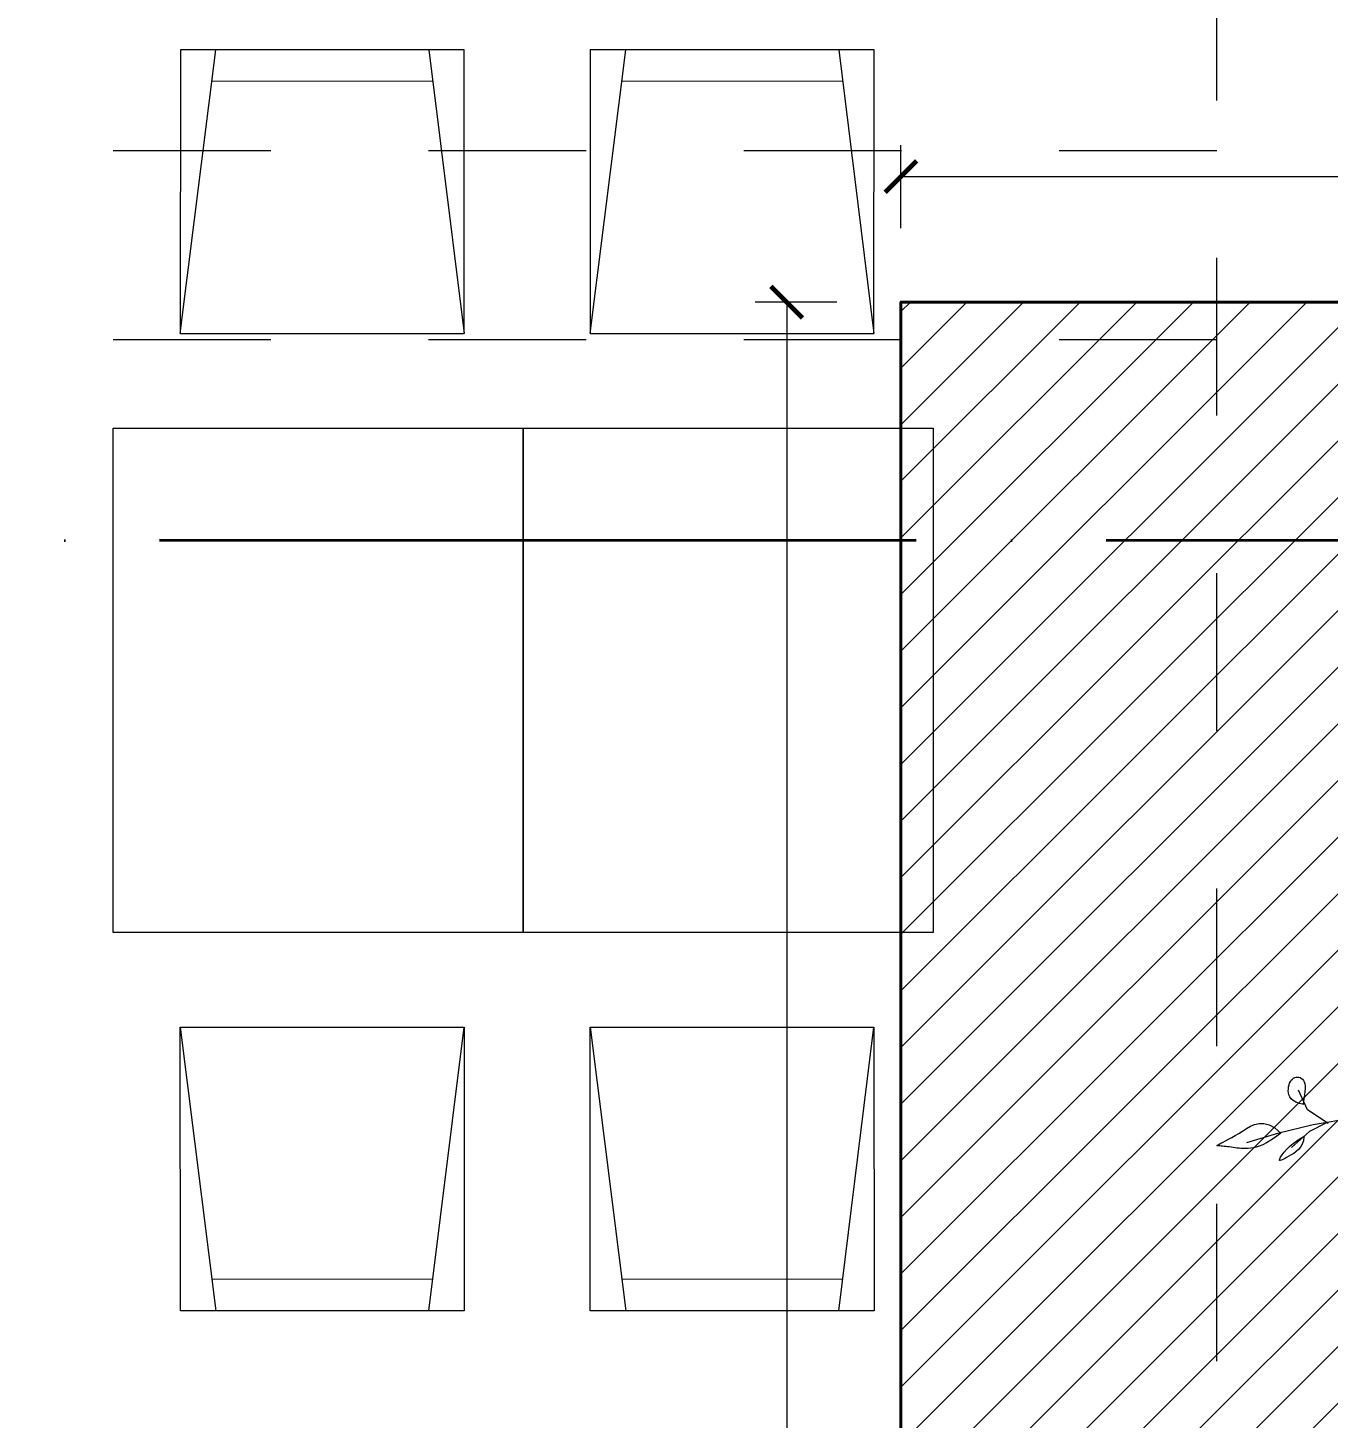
# Model space of a CAD drawing. Header units: centimetres. Extents: x -26724 to 60145, y -23645 to 6771.
# Drawn here: x -15157.2 to -14951, y 1641.9 to 1862.4 of the extents above; entities that cross this region are included whole.
import ezdxf

# ---------------------------------------------------------------- set-up
doc = ezdxf.new("R2010")
doc.units = ezdxf.units.CM
for name, pattern in [('ACAD_ISO04W100', [30, 24, -3, 0, -3]), ('AUSGEZOGEN', [0]), ('DALEKOVOD_VN', [5, 2.5, -2.5]), ('PUNKT2_S9', [0.35, 0.15, -0.1, 0, -0.1])]:
    doc.linetypes.add(name, pattern=pattern)
doc.layers.add('3.IZGLED 2', color=7, linetype='Continuous', lineweight=9, true_color=0x4a4a4a)
doc.layers.add('IZGLED 2', color=253, linetype='Continuous', lineweight=9, true_color=0x828282)
for name, color, linetype, lineweight in [('4.KOTE', 88, 'Continuous', 15), ('Moebel', 252, 'PUNKT2_S9', 13), ('zid', 7, 'Continuous', 40)]:
    doc.layers.add(name, color=color, linetype=linetype, lineweight=lineweight)
doc.styles.get("Standard").update_dxf_attribs({"font": 'calibri.ttf'})
doc.dimstyles.new('ja 1 50', dxfattribs={"dimtxt": 10, "dimasz": 5, "dimexe": 5, "dimexo": 5, "dimgap": 1, "dimtad": 1, "dimdec": 0, "dimtxsty": 'Standard', "dimblk": 'ARCHTICK', "dimcen": 2.5, "dimclrd": 256, "dimclrt": 7, "dimadec": 0, "dimazin": 0, "dimtfac": 1, "dimtdec": 0, "dimtix": 1, "dimtmove": 1, "dimatfit": 3, "dimldrblk": 'ARCHTICK', "dimfxl": 10, "dimfxlon": 1, "dimlwd": 0, "dimlwe": 9, "dimarcsym": 0})

# ---------------------------------------------------------------- blocks, each defined once
blk = doc.blocks.new('ggggt')
at = {"layer": 'Moebel', "color": 91, "linetype": 'AUSGEZOGEN', "lineweight": 18, "transparency": 33554687}
for p, q in [((1517.38, 2002.33, 13.5), (1517.52, 2002.55, 13.5)), ((1517.52, 2002.55, 13.5), (1517.69, 2002.74, 13.5)), ((1517.69, 2002.74, 13.5), (1517.87, 2002.88, 13.5)), ((1517.87, 2002.88, 13.5), (1518.07, 2002.98, 13.5)), ((1518.07, 2002.98, 13.5), (1518.29, 2003.04, 13.5)), ((1518.29, 2003.04, 13.5), (1518.51, 2003.06, 13.5)), ((1518.51, 2003.06, 13.5), (1518.72, 2003.03, 13.5)), ((1518.72, 2003.03, 13.5), (1518.93, 2002.96, 13.5)), ((1518.93, 2002.96, 13.5), (1519.13, 2002.85, 13.5)), ((1519.13, 2002.85, 13.5), (1519.3, 2002.7, 13.5)), ((1519.3, 2002.7, 13.5), (1519.45, 2002.5, 13.5)), ((1519.45, 2002.5, 13.5), (1519.57, 2002.27, 13.5)), ((1517.04, 2000.89, 13.5), (1517.05, 2001.21, 13.5)), ((1517.06, 2000.57, 13.5), (1517.04, 2000.89, 13.5)), ((1517.05, 2001.21, 13.5), (1517.09, 2001.52, 13.5)), ((1517.13, 2000.24, 13.5), (1517.06, 2000.57, 13.5)), ((1517.09, 2001.52, 13.5), (1517.16, 2001.81, 13.5)), ((1517.16, 2001.81, 13.5), (1517.26, 2002.09, 13.5)), ((1517.26, 2002.09, 13.5), (1517.38, 2002.33, 13.5)), ((1520.09, 1997.83, 13.5), (1518.68, 2000.95, 13.5)), ((1519.57, 2002.27, 13.5), (1519.65, 2001.99, 13.5)), ((1519.69, 2000.77, 13.5), (1519.62, 2000.22, 13.5)), ((1519.65, 2001.99, 13.5), (1519.7, 2001.65, 13.5)), ((1519.71, 2001.25, 13.5), (1519.69, 2000.77, 13.5)), ((1519.7, 2001.65, 13.5), (1519.71, 2001.25, 13.5)), ((1517.27, 1999.93, 13.5), (1517.13, 2000.24, 13.5)), ((1517.49, 1999.62, 13.5), (1517.27, 1999.93, 13.5)), ((1517.81, 1999.34, 13.5), (1517.49, 1999.62, 13.5)), ((1518.24, 1999.09, 13.5), (1517.81, 1999.34, 13.5)), ((1518.81, 1998.87, 13.5), (1518.24, 1999.09, 13.5)), ((1519.53, 1998.68, 13.5), (1518.81, 1998.87, 13.5)), ((1519.52, 1999.57, 13.5), (1519.39, 1998.82, 13.5)), ((1519.62, 2000.22, 13.5), (1519.52, 1999.57, 13.5)), ((1523.35, 1995.71, 13.5), (1520.09, 1997.83, 13.5)), ((1523.21, 1995.85, 13.5), (1520.38, 1994.44, 13.5)), ((1527.26, 1996.52, 13.5), (1520.97, 1995.46, 13.5)), ((1508.07, 1993.47, 13.5), (1508.61, 1993.78, 13.5)), ((1508.61, 1993.78, 13.5), (1509.18, 1994.11, 13.5)), ((1509.18, 1994.11, 13.5), (1509.78, 1994.48, 13.5)), ((1509.78, 1994.48, 13.5), (1510.39, 1994.87, 13.5)), ((1510.39, 1994.87, 13.5), (1511.03, 1995.24, 13.5)), ((1515.34, 1994.11, 13.5), (1510.42, 1992.62, 13.5)), ((1511.03, 1995.24, 13.5), (1511.7, 1995.54, 13.5)), ((1511.7, 1995.54, 13.5), (1512.41, 1995.71, 13.5)), ((1512.41, 1995.71, 13.5), (1513.17, 1995.71, 13.5)), ((1513.17, 1995.71, 13.5), (1514, 1995.49, 13.5)), ((1514, 1995.49, 13.5), (1514.89, 1994.99, 13.5)), ((1514.89, 1994.99, 13.5), (1515.85, 1994.16, 13.5)), ((1515.85, 1994.16, 13.5), (1515, 1993.53, 13.5)), ((1520.97, 1995.46, 13.5), (1515.34, 1994.11, 13.5)), ((1515.85, 1994.16, 13.5), (1515.85, 1994.16, 13.5)), ((1520.38, 1994.44, 13.5), (1517.55, 1991.89, 13.5)), ((1518.78, 1993.19, 13.5), (1519.67, 1993.73, 13.5)), ((1505.73, 1992.19, 13.5), (1505.78, 1992.24, 13.5)), ((1505.74, 1992.15, 13.5), (1505.73, 1992.19, 13.5)), ((1505.79, 1992.14, 13.5), (1505.74, 1992.15, 13.5)), ((1505.78, 1992.24, 13.5), (1505.9, 1992.32, 13.5)), ((1505.9, 1992.13, 13.5), (1505.79, 1992.14, 13.5)), ((1505.9, 1992.32, 13.5), (1506.09, 1992.42, 13.5)), ((1506.04, 1992.12, 13.5), (1505.9, 1992.13, 13.5)), ((1506.21, 1992.12, 13.5), (1506.04, 1992.12, 13.5)), ((1506.09, 1992.42, 13.5), (1506.36, 1992.56, 13.5)), ((1506.41, 1992.1, 13.5), (1506.21, 1992.12, 13.5)), ((1506.36, 1992.56, 13.5), (1506.7, 1992.74, 13.5)), ((1506.63, 1992.09, 13.5), (1506.41, 1992.1, 13.5)), ((1506.87, 1992.06, 13.5), (1506.63, 1992.09, 13.5)), ((1506.7, 1992.74, 13.5), (1507.1, 1992.95, 13.5)), ((1507.12, 1992.03, 13.5), (1506.87, 1992.06, 13.5)), ((1507.1, 1992.95, 13.5), (1507.56, 1993.19, 13.5)), ((1507.4, 1992, 13.5), (1507.12, 1992.03, 13.5)), ((1507.68, 1991.96, 13.5), (1507.4, 1992, 13.5)), ((1507.56, 1993.19, 13.5), (1508.07, 1993.47, 13.5)), ((1507.98, 1991.92, 13.5), (1507.68, 1991.96, 13.5)), ((1508.29, 1991.88, 13.5), (1507.98, 1991.92, 13.5)), ((1508.6, 1991.83, 13.5), (1508.29, 1991.88, 13.5)), ((1508.92, 1991.79, 13.5), (1508.6, 1991.83, 13.5)), ((1509.25, 1991.75, 13.5), (1508.92, 1991.79, 13.5)), ((1509.59, 1991.72, 13.5), (1509.25, 1991.75, 13.5)), ((1509.94, 1991.7, 13.5), (1509.59, 1991.72, 13.5)), ((1510.31, 1991.7, 13.5), (1509.94, 1991.7, 13.5)), ((1510.69, 1991.72, 13.5), (1510.31, 1991.7, 13.5)), ((1511.09, 1991.76, 13.5), (1510.69, 1991.72, 13.5)), ((1511.51, 1991.83, 13.5), (1511.09, 1991.76, 13.5)), ((1511.95, 1991.93, 13.5), (1511.51, 1991.83, 13.5)), ((1512.44, 1992.1, 13.5), (1511.95, 1991.93, 13.5)), ((1512.98, 1992.32, 13.5), (1512.44, 1992.1, 13.5)), ((1513.58, 1992.63, 13.5), (1512.98, 1992.32, 13.5)), ((1514.25, 1993.03, 13.5), (1513.58, 1992.63, 13.5)), ((1515, 1993.53, 13.5), (1514.25, 1993.03, 13.5)), ((1516.38, 1991.14, 13.5), (1516.81, 1991.61, 13.5)), ((1516.81, 1991.61, 13.5), (1517.36, 1992.12, 13.5)), ((1517.36, 1992.12, 13.5), (1518.01, 1992.65, 13.5)), ((1518.01, 1992.65, 13.5), (1518.78, 1993.19, 13.5)), ((1518.65, 1991.56, 13.5), (1518.29, 1991.23, 13.5)), ((1518.97, 1991.95, 13.5), (1518.65, 1991.56, 13.5)), ((1519.24, 1992.41, 13.5), (1518.97, 1991.95, 13.5)), ((1519.43, 1992.95, 13.5), (1519.24, 1992.41, 13.5)), ((1519.53, 1993.59, 13.5), (1519.43, 1992.95, 13.5)), ((1515.63, 1989.91, 13.5), (1515.68, 1990.09, 13.5)), ((1515.66, 1989.82, 13.5), (1515.63, 1989.91, 13.5)), ((1515.77, 1989.8, 13.5), (1515.66, 1989.82, 13.5)), ((1515.68, 1990.09, 13.5), (1515.82, 1990.36, 13.5)), ((1515.94, 1989.85, 13.5), (1515.77, 1989.8, 13.5)), ((1515.82, 1990.36, 13.5), (1516.05, 1990.72, 13.5)), ((1516.17, 1989.95, 13.5), (1515.94, 1989.85, 13.5)), ((1516.05, 1990.72, 13.5), (1516.38, 1991.14, 13.5)), ((1516.45, 1990.1, 13.5), (1516.17, 1989.95, 13.5)), ((1516.77, 1990.28, 13.5), (1516.45, 1990.1, 13.5)), ((1517.13, 1990.48, 13.5), (1516.77, 1990.28, 13.5)), ((1517.51, 1990.7, 13.5), (1517.13, 1990.48, 13.5)), ((1517.9, 1990.95, 13.5), (1517.51, 1990.7, 13.5)), ((1518.29, 1991.23, 13.5), (1517.9, 1990.95, 13.5))]:
    blk.add_line(p, q, dxfattribs=at)
blk = doc.blocks.new('_ArchTick')
at = {"color": 0, "linetype": 'ByBlock', "const_width": 0.15}
blk.add_lwpolyline([(-0.5, -0.5), (0.5, 0.5)], dxfattribs=at)
blk = doc.blocks.new('*D1816')
at = {"layer": '4.KOTE', "color": 0, "lineweight": 9, "transparency": 16777216}
for p, q in [((-15018.7, 1830.62), (-15018.7, 1843.81)), ((-14468.7, 1830.62), (-14468.7, 1843.81))]:
    blk.add_line(p, q, dxfattribs=at)
at = {"layer": '4.KOTE', "lineweight": 0, "transparency": 16777216}
blk.add_line((-15018.7, 1838.81), (-14468.7, 1838.81), dxfattribs=at)
at = {"layer": 'Defpoints', "color": 0, "transparency": 16777216}
for p in [(-14468.7, 1838.81), (-15018.7, 1818.89, 13.5), (-14468.7, 1818.89, 13.5)]:
    blk.add_point(p, dxfattribs=at)
at = {"layer": '4.KOTE', "lineweight": 0, "transparency": 16777216, "xscale": 5, "yscale": 5, "zscale": 5, "rotation": 180}
blk.add_blockref('_ArchTick', (-15018.7, 1838.81), dxfattribs=at)
at = {"layer": '4.KOTE', "lineweight": 0, "transparency": 16777216, "xscale": 5, "yscale": 5, "zscale": 5}
blk.add_blockref('_ArchTick', (-14468.7, 1838.81), dxfattribs=at)
at = {"layer": '4.KOTE', "color": 7, "transparency": 16777216, "insert": (-14743.7, 1844.93), "char_height": 10, "attachment_point": 5}
blk.add_mtext('550', dxfattribs=at)
blk = doc.blocks.new('*D1817')
at = {"layer": '4.KOTE', "color": 0, "lineweight": 9, "transparency": 16777216}
for p, q in [((-15028.87, 1818.89), (-15041.82, 1818.89)), ((-15028.87, 606.48), (-15041.82, 606.48))]:
    blk.add_line(p, q, dxfattribs=at)
at = {"layer": '4.KOTE', "lineweight": 0, "transparency": 16777216}
blk.add_line((-15036.82, 1818.89), (-15036.82, 606.48), dxfattribs=at)
at = {"layer": 'Defpoints', "color": 0, "transparency": 16777216}
for p in [(-15018.7, 1818.89, 13.5), (-15036.82, 606.48), (-15018.7, 606.48, 13.5)]:
    blk.add_point(p, dxfattribs=at)
at = {"layer": '4.KOTE', "lineweight": 0, "transparency": 16777216, "xscale": 5, "yscale": 5, "zscale": 5}
for p, rotation in [((-15036.82, 1818.89), 90), ((-15036.82, 606.48), 270)]:
    blk.add_blockref('_ArchTick', p, dxfattribs=dict(at, rotation=rotation))
at = {"layer": '4.KOTE', "color": 7, "transparency": 16777216, "insert": (-15042.87, 1212.68), "char_height": 10, "attachment_point": 5, "rotation": 90}
blk.add_mtext('1212', dxfattribs=at)
blk = doc.blocks.new('*D2089')
at = {"layer": '4.KOTE', "color": 0, "lineweight": 9, "transparency": 16777216}
for p, q in [((-6.71, 1833.89), (-18.93, 1833.89)), ((-23.93, 1743.89), (-8.93, 1743.89))]:
    blk.add_line(p, q, dxfattribs=at)
at = {"layer": '4.KOTE', "lineweight": 0, "transparency": 16777216}
blk.add_line((-13.93, 1833.89), (-13.93, 1743.89), dxfattribs=at)
at = {"layer": 'Defpoints', "color": 0, "transparency": 16777216}
for p in [(0, 1833.89, 13.5), (-18710.07, 1743.89, 13.5), (-13.93, 1743.89)]:
    blk.add_point(p, dxfattribs=at)
at = {"layer": '4.KOTE', "lineweight": 0, "transparency": 16777216, "xscale": 5, "yscale": 5, "zscale": 5}
for p, rotation in [((-13.93, 1833.89), 90), ((-13.93, 1743.89), 270)]:
    blk.add_blockref('_ArchTick', p, dxfattribs=dict(at, rotation=rotation))
at = {"layer": '4.KOTE', "color": 7, "transparency": 16777216, "insert": (-20.05, 1788.89), "char_height": 10, "attachment_point": 5, "rotation": 90}
blk.add_mtext('90', dxfattribs=at)

msp = doc.modelspace()

# ---------------------------------------------------------------- hatches: boundary and pattern name
at = {"layer": '4.KOTE'}
h = msp.add_hatch(dxfattribs=at)
h.set_pattern_fill('ANSI31', color=38, scale=2)
h.set_pattern_definition([(45, (-510, 0), (-4.490128, 4.490128), [])])
h.paths.add_polyline_path([(-14468.7, 858.89), (-14613.7, 858.89), (-14613.7, 713.89), (-14693.7, 713.89), (-14693.7, 573.89), (-14878.7, 573.89), (-14878.7, 713.89), (-14893.7, 713.89), (-14893.7, 606.49), (-15018.7, 606.48), (-15018.7, 1818.89), (-14468.7, 1818.89)])
h.paths.add_polyline_path([(-15338.58, 1893.89), (-15648.6, 1893.89), (-15648.6, 2263.89), (-15338.58, 2263.89)])

# ---------------------------------------------------------------- linework, layer by layer
at = {"layer": '3.IZGLED 2', "linetype": 'DALEKOVOD_VN', "ltscale": 10}
for p, q in [((-14968.6, 1000.89, 13.5), (-14968.6, 2213.89, 13.5)), ((-14968.6, 1842.89, 13.5), (-15648.58, 1842.89, 13.5)), ((-14968.6, 1812.89, 13.5), (-15648.57, 1812.89, 13.5))]:
    msp.add_line(p, q, dxfattribs=at)
at = {"layer": '3.IZGLED 2', "transparency": 33554687}
for p, q in [((-15132.98, 1813.91, 13.5), (-15127.33, 1858.91, 13.5)), ((-15132.96, 1858.91, 13.5), (-15132.98, 1813.91, 13.5)), ((-15087.96, 1858.89, 13.5), (-15132.96, 1858.91, 13.5)), ((-15132.96, 1858.91, 13.5), (-15132.96, 1858.91, 13.5)), ((-15093.58, 1858.89, 13.5), (-15087.98, 1813.89, 13.5)), ((-15087.98, 1813.89, 13.5), (-15087.96, 1858.89, 13.5)), ((-15067.98, 1813.91, 13.5), (-15062.33, 1858.91, 13.5)), ((-15067.96, 1858.91, 13.5), (-15067.98, 1813.91, 13.5)), ((-15022.96, 1858.89, 13.5), (-15067.96, 1858.91, 13.5)), ((-15067.96, 1858.91, 13.5), (-15067.96, 1858.91, 13.5)), ((-15028.58, 1858.89, 13.5), (-15022.98, 1813.89, 13.5)), ((-15022.98, 1813.89, 13.5), (-15022.96, 1858.89, 13.5)), ((-15092.96, 1853.89, 13.5), (-15127.96, 1853.91, 13.5)), ((-15027.96, 1853.89, 13.5), (-15062.96, 1853.91, 13.5)), ((-15132.98, 1813.91, 13.5), (-15087.98, 1813.89, 13.5)), ((-15067.98, 1813.91, 13.5), (-15022.98, 1813.89, 13.5)), ((-15143.6, 1718.89, 13.5), (-15143.6, 1798.89, 13.5)), ((-15143.6, 1798.89, 13.5), (-15078.6, 1798.89, 13.5)), ((-15078.6, 1798.89, 13.5), (-15078.6, 1718.89, 13.5)), ((-15078.6, 1718.89, 13.5), (-15078.6, 1798.89, 13.5)), ((-15078.6, 1798.89, 13.5), (-15013.6, 1798.89, 13.5)), ((-15013.6, 1798.89, 13.5), (-15013.6, 1718.89, 13.5)), ((-15078.6, 1718.89, 13.5), (-15143.6, 1718.89, 13.5)), ((-15143.6, 1718.89, 13.5), (-15143.6, 1718.89, 13.5)), ((-15013.6, 1718.89, 13.5), (-15078.6, 1718.89, 13.5)), ((-15078.6, 1718.89, 13.5), (-15078.6, 1718.89, 13.5)), ((-15132.98, 1703.87, 13.5), (-15087.98, 1703.89, 13.5)), ((-15132.98, 1703.87, 13.5), (-15127.33, 1658.87, 13.5)), ((-15132.96, 1658.87, 13.5), (-15132.98, 1703.87, 13.5)), ((-15093.58, 1658.89, 13.5), (-15087.98, 1703.89, 13.5)), ((-15087.98, 1703.89, 13.5), (-15087.96, 1658.89, 13.5)), ((-15067.98, 1703.87, 13.5), (-15022.98, 1703.89, 13.5)), ((-15067.98, 1703.87, 13.5), (-15062.33, 1658.87, 13.5)), ((-15067.96, 1658.87, 13.5), (-15067.98, 1703.87, 13.5)), ((-15028.58, 1658.89, 13.5), (-15022.98, 1703.89, 13.5)), ((-15022.98, 1703.89, 13.5), (-15022.96, 1658.89, 13.5)), ((-15092.96, 1663.89, 13.5), (-15127.96, 1663.87, 13.5)), ((-15027.96, 1663.89, 13.5), (-15062.96, 1663.87, 13.5)), ((-15087.96, 1658.89, 13.5), (-15132.96, 1658.87, 13.5)), ((-15132.96, 1658.87, 13.5), (-15132.96, 1658.87, 13.5)), ((-15022.96, 1658.89, 13.5), (-15067.96, 1658.87, 13.5)), ((-15067.96, 1658.87, 13.5), (-15067.96, 1658.87, 13.5))]:
    msp.add_line(p, q, dxfattribs=at)
at = {"layer": 'IZGLED 2', "color": 32, "linetype": 'ACAD_ISO04W100', "lineweight": 35, "ltscale": 5}
msp.add_line((-14265.78, 1781.07), (-15211.96, 1781.07), dxfattribs=at)
at = {"layer": 'zid', "ltscale": 12, "elevation": 13.5}
msp.add_lwpolyline([(-14468.7, 858.89), (-14613.7, 858.89), (-14613.7, 713.89), (-14693.7, 713.89), (-14693.7, 573.89), (-14878.7, 573.89), (-14878.7, 713.89), (-14893.7, 713.89), (-14893.7, 606.49), (-15018.7, 606.48), (-15018.7, 1818.89), (-14468.7, 1818.89), (-14468.7, 858.89)], dxfattribs=at)

# ---------------------------------------------------------------- block references
at = {"layer": '3.IZGLED 2'}
msp.add_blockref('ggggt', (-16474.33, -307.08, 13.5), dxfattribs=at)

# ---------------------------------------------------------------- dimensions: what is measured, and where the dimension line sits
at = {"layer": '4.KOTE'}
dim = msp.add_linear_dim(base=(-14468.7, 1838.81), p1=(-15018.7, 1818.89, 13.5), p2=(-14468.7, 1818.89, 13.5), dimstyle='ja 1 50', dxfattribs=at)
dim.commit()
dim.dimension.update_dxf_attribs({"geometry": '*D1816', "text_midpoint": (-14743.7, 1844.93)})
for base, p1, p2, picture, middle in [((-13.93, 1743.89), (0, 1833.89, 13.5), (-18710.07, 1743.89, 13.5), '*D2089', (-20.05, 1788.89)), ((-15036.82, 606.48), (-15018.7, 1818.89, 13.5), (-15018.7, 606.48, 13.5), '*D1817', (-15042.87, 1212.68))]:
    dim = msp.add_linear_dim(base=base, p1=p1, p2=p2, angle=90, dimstyle='ja 1 50', dxfattribs=at)
    dim.commit()
    dim.dimension.update_dxf_attribs({"geometry": picture, "text_midpoint": middle})

doc.saveas('drawing.dxf')
